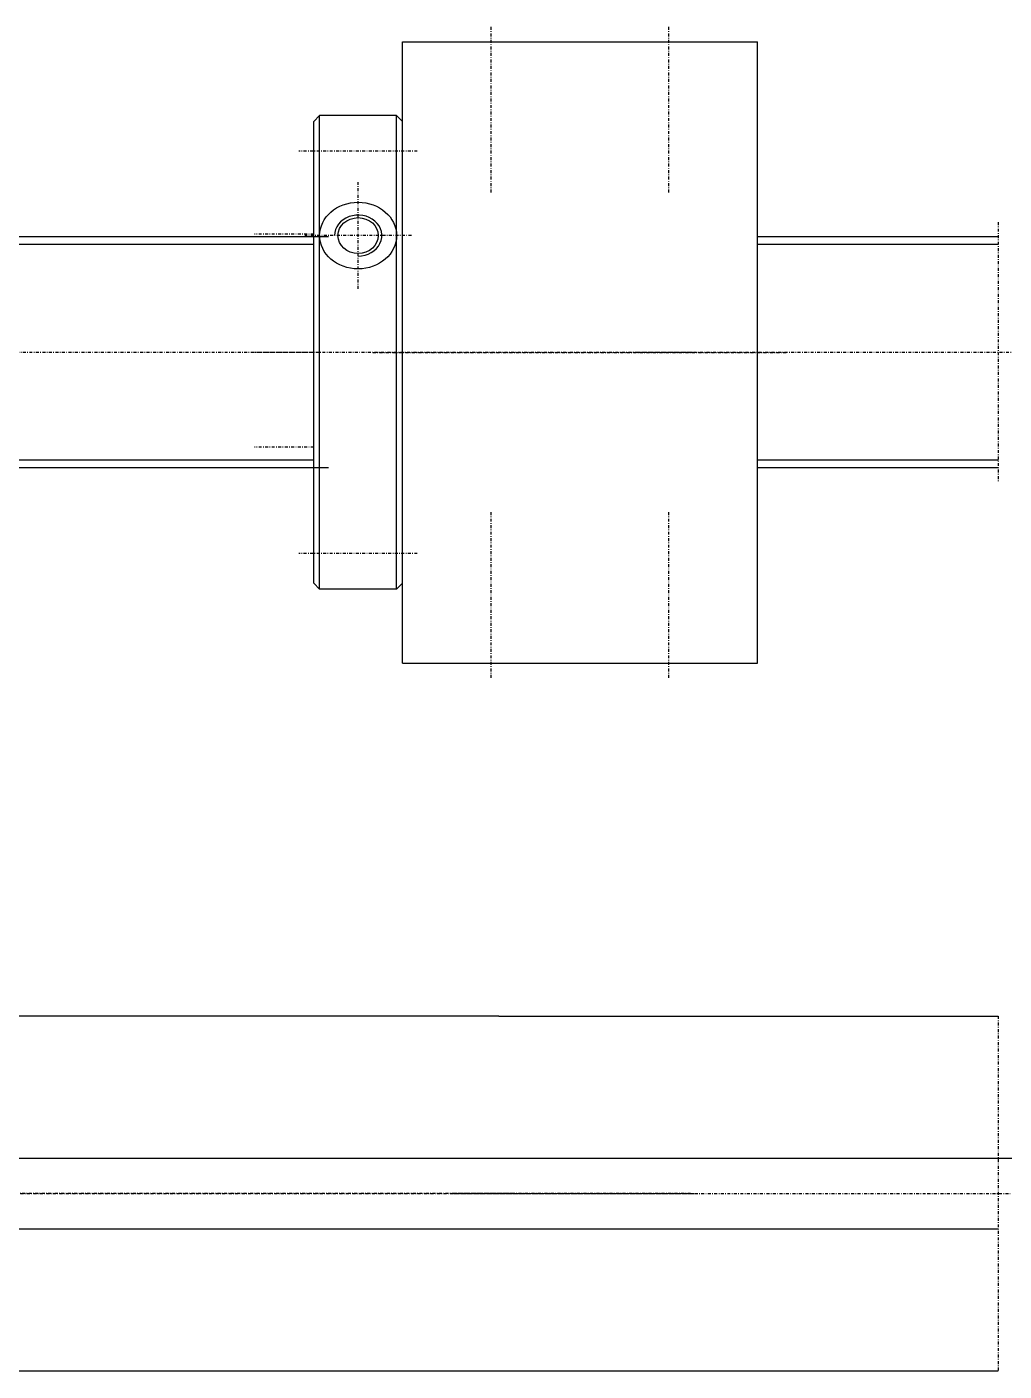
# Model space of a CAD drawing. Header units: millimetres. Extents: x -3388 to 4307, y 243 to 4457.
# Drawn here: x 150.3 to 315.4, y 995.5 to 1222.6 of the extents above; entities that cross this region are included whole.
import ezdxf

# ---------------------------------------------------------------- set-up
doc = ezdxf.new("R2010")
doc.units = ezdxf.units.MM
doc.linetypes.add('AUSGEZOGEN', pattern=[0])
doc.linetypes.add('STRICHPUNKT', pattern=[1, 0.5, -0.25, 0, -0.25])
for name, color, linetype in [('L2STAR', 2, 'AUSGEZOGEN'), ('L5STAR', 7, 'AUSGEZOGEN'), ('M2STAR', 2, 'STRICHPUNKT')]:
    doc.layers.add(name, color=color, linetype=linetype)
doc.layers.add('osie', color=2, linetype='STRICHPUNKT', lineweight=25)

msp = doc.modelspace()

# ---------------------------------------------------------------- linework, layer by layer
for p, q in [((230.00006, 1055.45275), (39.00006, 1055.45275)), ((230.00006, 1055.45275), (314.38948, 1055.45275)), ((39.00006, 1031.45275), (423.99344, 1031.45275)), ((314.38948, 1019.43802), (39.00006, 1019.45275)), ((314.38948, 995.45274), (39.00006, 995.45275))]:
    msp.add_line(p, q)
at = {"layer": 'L2STAR'}
for p, q in [((198.75358, 1185.79707), (119.5, 1185.79707)), ((314.38948, 1185.79707), (273.75358, 1185.79707)), ((198.75358, 1149.39707), (119.5, 1149.39707)), ((314.38948, 1149.39707), (273.75358, 1149.39707))]:
    msp.add_line(p, q, dxfattribs=at)
msp.add_ellipse((206.25358, 1187.33124), major_axis=(4, 0), ratio=0.866025404, start_param=4.71238898, end_param=9.424777961, dxfattribs=at)
at = {"layer": 'L5STAR'}
for p, q in [((213.75358, 1115.09707), (213.75358, 1220.09707)), ((213.75358, 1220.09707), (273.75358, 1220.09707)), ((273.75358, 1115.09707), (273.75358, 1220.09707)), ((198.75358, 1206.59707), (199.75358, 1207.59707)), ((198.75358, 1128.59707), (198.75358, 1206.59707)), ((199.75358, 1127.59707), (199.75358, 1207.59707)), ((212.75358, 1207.59707), (199.75358, 1207.59707)), ((212.75358, 1127.59707), (212.75358, 1207.59707)), ((212.75358, 1207.59707), (213.75358, 1206.59707)), ((213.75358, 1128.59707), (213.75358, 1206.59707)), ((201.25358, 1187.09707), (119.5, 1187.09707)), ((314.38948, 1187.09707), (273.75358, 1187.09707)), ((201.25358, 1148.09707), (119.5, 1148.09707)), ((314.38948, 1148.09707), (273.75358, 1148.09707)), ((198.75358, 1128.59707), (199.75358, 1127.59707)), ((212.75358, 1127.59707), (199.75358, 1127.59707)), ((212.75358, 1127.59707), (213.75358, 1128.59707)), ((213.75358, 1115.09707), (273.75358, 1115.09707))]:
    msp.add_line(p, q, dxfattribs=at)
for major_axis, ratio in [((-6.5, 0), 0.866025404), ((-3.4, 0), 0.891496739)]:
    msp.add_ellipse((206.25358, 1187.33124), major_axis=major_axis, ratio=ratio, dxfattribs=at)
at = {"layer": 'M2STAR'}
for p, q in [((228.75358, 1194.59707), (228.75358, 1222.59707)), ((258.75358, 1194.59707), (258.75358, 1222.59707)), ((216.25358, 1201.59707), (196.25358, 1201.59707)), ((206.25358, 1178.33124), (206.25358, 1196.33124)), ((314.38948, 1189.59707), (314.38948, 1145.59707)), ((198.75358, 1187.59707), (188.75358, 1187.59707)), ((215.25358, 1187.33124), (197.25358, 1187.33124)), ((438.31185, 1167.59707), (127, 1167.59707)), ((198.75358, 1167.59707), (188.75358, 1167.59707)), ((208.75358, 1167.59707), (278.75358, 1167.59707)), ((262.75358, 1167.59707), (252.75358, 1167.59707)), ((198.75358, 1151.59707), (188.75358, 1151.59707)), ((228.75358, 1112.59707), (228.75358, 1140.59707)), ((258.75358, 1112.59707), (258.75358, 1140.59707)), ((216.25358, 1133.59707), (196.25358, 1133.59707)), ((314.38948, 1055.45275), (314.38948, 995.45274))]:
    msp.add_line(p, q, dxfattribs=at)
at = {"layer": 'osie'}
for p, q in [((-45.5, 1025.44243), (263.50412, 1025.44243)), ((232.50006, 1025.45275), (39.00006, 1025.45275)), ((262.43167, 1025.44243), (222.43167, 1025.44243)), ((222.43167, 1025.44243), (302.43167, 1025.44243)), ((302.43167, 1025.44243), (316.38948, 1025.45275))]:
    msp.add_line(p, q, dxfattribs=at)

doc.saveas('drawing.dxf')
